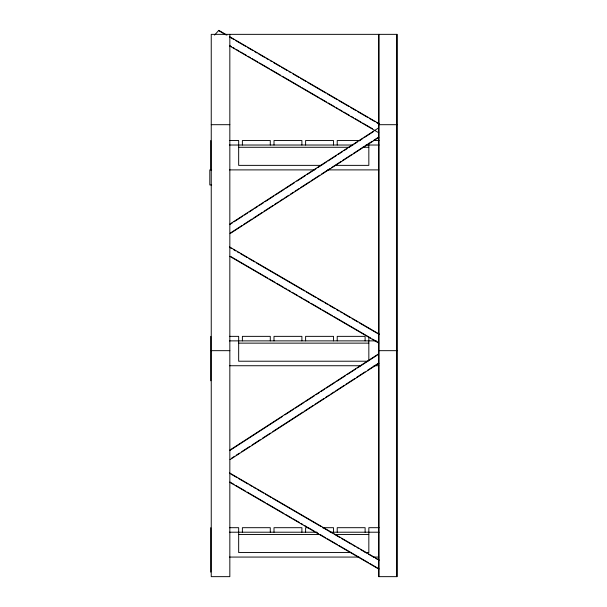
<?xml version="1.0" encoding="UTF-8"?>
<svg xmlns="http://www.w3.org/2000/svg" width="607" height="607" viewBox="0 0 607 607"><rect width="100%" height="100%" fill="white"/><g stroke="black" fill="none" stroke-linecap="round" stroke-linejoin="round"><path stroke-width="0.91" d="M214.575 35.107L218.793 30.35L226.988 35.123M229.841 224.12L378.647 127.872M230.076 224.355L232.466 222.815M234.052 221.783L242.808 216.122M244.401 215.09L247.58 213.034M249.173 212.002L253.149 209.43M254.743 208.398L257.929 206.342M259.515 205.31L263.499 202.738M265.084 201.714L273.84 196.046M275.434 195.022L284.182 189.361M285.776 188.329L294.532 182.669M296.914 181.121L305.67 175.461M307.263 174.429L316.012 168.769M317.605 167.737L326.361 162.077M327.955 161.052L336.703 155.384M338.296 154.36L342.272 151.78M343.865 150.756L347.052 148.692M348.638 147.668L352.621 145.096M354.207 144.064L357.394 142.008M358.987 140.976L362.963 138.404M364.557 137.372L373.305 131.711M230.637 232.86L241.776 225.652M243.369 224.628L252.125 218.968M253.718 217.936L262.467 212.275M264.06 211.244L272.809 205.583M274.402 204.551L278.385 201.979M279.971 200.947L283.158 198.891M284.751 197.859L288.727 195.287M290.321 194.255L293.5 192.199M295.093 191.167L299.069 188.595M300.662 187.571L309.418 181.903M311.004 180.878L319.76 175.218M321.353 174.186L330.102 168.526M331.695 167.494L341.248 161.318M342.834 160.286L351.59 154.626M353.183 153.594L361.931 147.933M363.525 146.909L372.281 141.241M373.866 140.217L377.85 137.637M230.076 233.612L378.874 137.364M229.841 450.106L378.647 353.851M230.076 450.341L282.596 416.364M284.979 414.824L293.735 409.164M295.328 408.132L304.077 402.471M305.67 401.439L314.426 395.779M316.012 394.747L319.199 392.691M320.792 391.659L324.768 389.087M326.361 388.055L335.11 382.395M336.703 381.371L345.459 375.703M347.052 374.678L355.801 369.01M357.394 367.986L377.288 355.118M231.434 458.331L234.621 456.267M236.206 455.242L239.393 453.179M241.776 451.638L249.735 446.486M252.125 444.946L260.084 439.794M262.467 438.254L270.426 433.11M272.809 431.562L303.052 412.001M304.638 410.977L313.394 405.309M314.987 404.285L323.736 398.624M325.329 397.593L329.313 395.02M330.898 393.989L334.085 391.932M335.679 390.9L344.427 385.24M346.02 384.208L354.776 378.548M356.362 377.516L365.118 371.856M367.501 370.316L378.647 363.107M230.076 459.59L378.874 363.343M211.244 124.693L229.833 124.693M378.593 124.693L397.19 124.693M229.37 140.513L238.665 140.513L238.665 165.37L321.672 165.37M360.467 140.513L337.219 140.513L337.219 145.027M373.48 140.513L379.064 140.513M229.37 145.027L353.024 145.027M366.006 145.027L379.064 145.027M238.665 147.289L349.025 147.289M362.227 147.289L368.836 147.289M335.823 165.37L368.836 165.37L368.836 143.222M211.668 169.892L209.81 169.892L209.81 184.953L211.668 184.953M229.499 169.892L314.517 169.892M327.742 169.892L378.791 169.892M229.37 336.361L238.665 336.361L238.665 361.218L367.888 361.218M229.37 340.876L376.272 340.876M238.665 343.137L368.836 343.137M211.244 350.671L229.833 350.671M378.593 350.671L397.19 350.671M229.522 365.733L360.854 365.733M374.056 365.733L378.791 365.733M229.37 527.688L238.665 527.688L238.665 552.545L350.914 552.545M308.402 527.688L305.609 527.688L305.609 532.21M322.347 527.688L333.501 527.688L333.501 532.21M379.064 527.688L368.836 527.688L368.836 552.545L365.057 552.545M229.37 532.21L316.953 532.21M330.162 532.21L379.064 532.21M238.665 534.463L320.731 534.463M334.874 534.463L368.836 534.463M229.522 557.067L358.972 557.067M374.056 557.067L378.791 557.067M229.438 36.549L379.299 123.82M218.581 30.593L225.948 34.887M230.045 37.27L234.135 39.652M235.774 40.608L245.6 46.329M247.239 47.285L252.975 50.624M254.614 51.58L257.065 53.006M258.703 53.962L264.44 57.301M266.071 58.257L268.529 59.683M270.168 60.639L271.807 61.595M273.446 62.544L279.994 66.36M281.633 67.316L287.369 70.655M289 71.611L290.639 72.559M293.098 73.993L298.826 77.332M300.465 78.28L306.201 81.619M307.84 82.575L325.853 93.068M327.492 94.024L337.317 99.745M338.956 100.701L348.782 106.422M350.421 107.371L356.15 110.709M357.789 111.665L367.614 117.386M369.253 118.342L374.989 121.681M376.621 122.637L378.26 123.585M229.962 45.76L231.601 46.716M233.24 47.665L234.879 48.621M236.518 49.577L238.976 51.003M240.607 51.959L246.343 55.298M247.982 56.254L250.433 57.68M252.072 58.636L257.808 61.975M259.447 62.931L269.273 68.652M270.912 69.608L280.738 75.329M282.376 76.277L300.389 86.771M302.028 87.727L319.221 97.742M320.86 98.698L326.596 102.037M328.228 102.985L334.783 106.802M336.422 107.758L338.053 108.706M339.692 109.662L342.151 111.096M343.79 112.045L349.518 115.383M351.157 116.339L353.615 117.773M355.254 118.722L360.983 122.06M362.622 123.016L372.448 128.737M229.75 46.003L378.783 132.796M229.438 246.859L379.299 334.131M230.045 247.58L231.684 248.536M233.316 249.492L235.774 250.919M237.413 251.875L239.052 252.831M240.691 253.779L247.239 257.596M248.878 258.552L254.614 261.89M256.245 262.846L304.562 290.981M306.201 291.937L316.027 297.658M317.666 298.614L323.394 301.952M325.033 302.901L327.492 304.335M329.131 305.291L334.859 308.629M336.498 309.578L338.956 311.012M340.595 311.96L342.234 312.916M343.865 313.872L350.421 317.689M352.06 318.637L357.789 321.976M359.427 322.932L379.079 334.381M230.781 256.549L267.634 278.006M269.273 278.962L275.001 282.301M276.64 283.257L283.188 287.073M284.827 288.022L286.466 288.978M288.105 289.934L290.563 291.36M292.202 292.316L297.931 295.655M299.57 296.611L302.028 298.037M303.667 298.993L309.395 302.332M311.034 303.288L320.86 309.009M322.499 309.957L332.325 315.686M333.964 316.634L370.809 338.099M372.448 339.047L378.184 342.386M229.75 256.313L378.783 343.114M229.438 472.845L379.299 560.117M230.865 474.037L236.593 477.375M238.232 478.331L248.058 484.052M249.697 485.008L252.155 486.442M253.794 487.391L255.426 488.347M257.065 489.303L263.62 493.119M265.259 494.068L270.988 497.406M272.626 498.362L320.936 526.497M322.575 527.453L332.401 533.174M334.04 534.13L339.776 537.468M341.415 538.424L351.241 544.145M352.879 545.094L355.33 546.528M356.969 547.484L358.608 548.432M360.247 549.388L366.795 553.205M368.434 554.161L374.17 557.499M375.801 558.448L377.44 559.404M229.962 482.049L234.059 484.439M235.698 485.388L245.524 491.116M247.163 492.065L265.176 502.558M266.814 503.514L284.008 513.53M285.647 514.478L291.383 517.817M293.022 518.773L299.57 522.589M301.209 523.545L302.847 524.494M304.486 525.45L306.937 526.884M308.576 527.832L314.312 531.171M315.943 532.127L318.402 533.553M320.041 534.509L325.777 537.848M327.408 538.804L337.242 544.525M338.873 545.481L368.358 562.643M369.997 563.6L379.003 568.85M229.75 482.299L378.783 569.093M396.728 34.349L396.728 576.65M379.064 34.349L379.064 576.65M378.593 34.349L378.593 576.65L397.19 576.65L397.19 34.349L211.244 34.349L211.244 576.65L229.833 576.65L229.833 34.349M368.836 337.264L368.836 360.315M365.111 340.876L365.111 336.361L337.219 336.361L337.219 340.876M365.111 532.21L365.111 527.688L337.219 527.688L337.219 532.21M333.501 145.027L333.501 140.513L305.609 140.513L305.609 145.027M333.501 340.876L333.501 336.361L305.609 336.361L305.609 340.876M301.891 145.027L301.891 140.513L274 140.513L274 145.027M301.891 340.876L301.891 336.361L274 336.361L274 340.876M301.891 532.21L301.891 527.688L274 527.688L274 532.21M270.282 145.027L270.282 140.513L242.39 140.513L242.39 145.027M270.282 340.876L270.282 336.361L242.39 336.361L242.39 340.876M270.282 532.21L270.282 527.688L242.39 527.688L242.39 532.21M210.773 140.513L210.773 169.892M210.773 336.361L210.773 380.801M210.773 527.688L210.773 572.128"/></g></svg>
